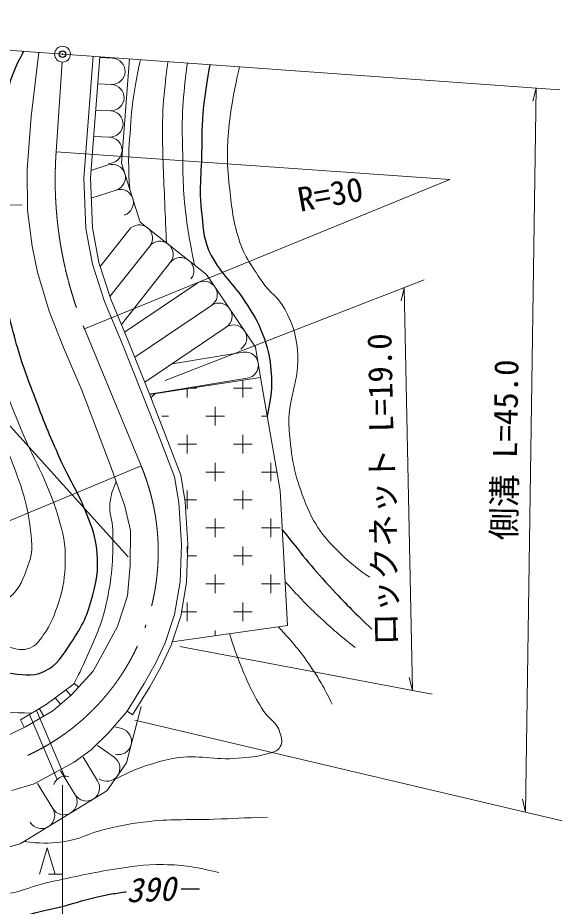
# Model space of a CAD drawing. Units: millimetres, scale not verified. Extents: x 40000 to 680000, y 20000 to 380000.
# Drawn here: x 468669 to 510046, y 259777 to 327231 of the extents above; entities that cross this region are included whole.
import ezdxf
from ezdxf.enums import TextEntityAlignment as Align

# ---------------------------------------------------------------- set-up
doc = ezdxf.new("R2010")
doc.units = ezdxf.units.MM
doc.header["$LTSCALE"] = 1000
doc.header["$PDMODE"] = 32
doc.header["$PDSIZE"] = 500
doc.linetypes.add('DASHED', pattern=[7.5, 6, -1.5])
doc.linetypes.add('LONG_DASHED_DOTTED', pattern=[15.25, 12, -1.5, 0.25, -1.5])
for name, color, linetype, lineweight in [('M-BGD', 7, 'Continuous', 13), ('M-BMK', 2, 'LONG_DASHED_DOTTED', 13), ('M-STR-HTXT', 7, 'Continuous', 13)]:
    doc.layers.add(name, color=color, linetype=linetype, lineweight=lineweight)
doc.layers.add('M-OTRS', color=6, linetype='Continuous')
doc.styles.add('ＭＳ ゴシック', font='')
doc.styles.get('ＭＳ ゴシック').set_extended_font_data('MS Gothic')

msp = doc.modelspace()

# ---------------------------------------------------------------- linework, layer by layer
at = {"layer": 'M-BGD'}
for p, q in [((469691, 319732), (470280, 324600)), ((474407, 324304), (473686, 315065)), ((474400, 324223), (474395, 324223)), ((475865, 324166), (474900, 324204)), ((476555, 316194), (477173, 324105)), ((475787, 322167), (474744, 322208)), ((475709, 320169), (474588, 320213)), ((469389, 315703), (469691, 319732)), ((475632, 318170), (474432, 318217)), ((469422, 312614), (469389, 315703)), ((475549, 316057), (474230, 315636)), ((477984, 311721), (476555, 316194)), ((473686, 315065), (473854, 311238)), ((476158, 314152), (474253, 313543)), ((469758, 309895), (469422, 312614)), ((483017, 307745), (477984, 311721)), ((473854, 311238), (474357, 308519)), ((477125, 311125), (474935, 308354)), ((470161, 307914), (469758, 309895)), ((478694, 309886), (475672, 306061)), ((474357, 308519), (475264, 305699)), ((480263, 308646), (476546, 303941)), ((471067, 304960), (470161, 307914)), ((486744, 302215), (483017, 307745)), ((482274, 307056), (476791, 303360)), ((475264, 305699), (476606, 302509)), ((472141, 302207), (471067, 304960)), ((483392, 305398), (477560, 301466)), ((484510, 303740), (478318, 299565)), ((473551, 298951), (472141, 302207)), ((476606, 302509), (478184, 298548)), ((487117, 299916), (486744, 302215)), ((485792, 301838), (480391, 300962)), ((486112, 299864), (478678, 298659)), ((487117, 299916), (478691, 298626)), ((485783, 299712), (485783, 298400)), ((488608, 291343), (487117, 299916)), ((475767, 293076), (473551, 298951)), ((481540, 299062), (481540, 298400)), ((481831, 299107), (482247, 299107)), ((485076, 299107), (486490, 299107)), ((478184, 298548), (479460, 295292)), ((478791, 298370), (479103, 298717)), ((483662, 297692), (483662, 296278)), ((479617, 296985), (480126, 296985)), ((482954, 296985), (484369, 296985)), ((487197, 296985), (487627, 296985)), ((481540, 295571), (481540, 294157)), ((485783, 295571), (485783, 294157)), ((479460, 295292), (480568, 292371)), ((480833, 294864), (482247, 294864)), ((485076, 294864), (486490, 294864)), ((483662, 293450), (483662, 292036)), ((487904, 293450), (487904, 292036)), ((476808, 290155), (475767, 293076)), ((480568, 292371), (480904, 290424)), ((482954, 292743), (484369, 292743)), ((487197, 292743), (488365, 292743)), ((481540, 291328), (481540, 289914)), ((485783, 291328), (485783, 289914)), ((489167, 281092), (488608, 291343)), ((477244, 288309), (476808, 290155)), ((480904, 290424), (481105, 287234)), ((481377, 290621), (482247, 290621)), ((485076, 290621), (486490, 290621)), ((483662, 289207), (483662, 287793)), ((487904, 289207), (487904, 287793)), ((477211, 285656), (477244, 288309)), ((482954, 288500), (484369, 288500)), ((487197, 288500), (488611, 288500)), ((481105, 287234), (481004, 284414)), ((481540, 287086), (481540, 286643)), ((485783, 287086), (485783, 285672)), ((481545, 286379), (482247, 286379)), ((485076, 286379), (486490, 286379)), ((477009, 283340), (477211, 285656)), ((483662, 284965), (483662, 283550)), ((487904, 284965), (487904, 283550)), ((481004, 284414), (480568, 281930)), ((482954, 284257), (484369, 284257)), ((487197, 284257), (488611, 284257)), ((476237, 281024), (477009, 283340)), ((481540, 282843), (481540, 281429)), ((485783, 282843), (485783, 281429)), ((481112, 282136), (482247, 282136)), ((485076, 282136), (486490, 282136)), ((480568, 281930), (479863, 279781)), ((475431, 279513), (476237, 281024)), ((480415, 279859), (489167, 281092)), ((483662, 280722), (483662, 280316)), ((474391, 277633), (475431, 279513)), ((479863, 279781), (479124, 278204)), ((480421, 279880), (480440, 279863)), ((479124, 278204), (478285, 276693)), ((472746, 275820), (474391, 277633)), ((470832, 275081), (472981, 276693)), ((473286, 276416), (472981, 276693)), ((478285, 276693), (476976, 274578)), ((472699, 275780), (472333, 276207)), ((471336, 274611), (472746, 275820)), ((471916, 275109), (471506, 275587)), ((468885, 273940), (470832, 275081)), ((469254, 273403), (471336, 274611)), ((470640, 274207), (470310, 274775)), ((476976, 274578), (475599, 272966)), ((476928, 270654), (478046, 274941)), ((477401, 274315), (476976, 274578)), ((469169, 273361), (468885, 273940)), ((467341, 272463), (469254, 273403)), ((476574, 273258), (476078, 273388)), ((475599, 272966), (474256, 271657)), ((476006, 271083), (474731, 271983)), ((474256, 271657), (472947, 270717)), ((472947, 270717), (471470, 269911)), ((474739, 269287), (473634, 271088)), ((475437, 268542), (476928, 270654)), ((471470, 269911), (469926, 269072)), ((473034, 268241), (471927, 270047)), ((469926, 269072), (468214, 268568)), ((468851, 264504), (475437, 268542)), ((471329, 267196), (470167, 269090)), ((464383, 263323), (468851, 264504)), ((470316, 262211), (470916, 264211)), ((470916, 264211), (471516, 262211)), ((472016, 262211), (471016, 262211))]:
    msp.add_line(p, q, dxfattribs=at)
at = {"layer": 'M-BGD', "linetype": 'DASHED'}
for p, q in [((472219, 269658), (470095, 274649)), ((471658, 269397), (469557, 274334))]:
    msp.add_line(p, q, dxfattribs=at)
at = {"layer": 'M-BGD'}
msp.add_lwpolyline([(477401, 274315), (478716, 276440), (479570, 277976), (480329, 279597), (481054, 281808), (481503, 284362), (481606, 287241), (481401, 290482), (481052, 292503), (479927, 295471), (478649, 298732), (477069, 302699), (475733, 305873), (474843, 308641), (474352, 311295), (474186, 315070), (474905, 324268)], dxfattribs=at)
for centre, radius, start, end in [((475826, 323167), 1000, 267.76757, 87.76757), ((475748, 321168), 1000, 267.76757, 87.76757), ((475670, 319170), 1000, 267.76757, 87.76757), ((475593, 317171), 1000, 267.76757, 87.76757), ((475853, 315105), 1000, 287.71579, 107.71579), ((476462, 313199), 1000, 287.71579, 107.71579), ((477909, 310505), 1000, 321.68691, 141.68691), ((479478, 309266), 1000, 321.68691, 141.68691), ((481048, 308026), 1000, 321.68691, 141.68691), ((482833, 306227), 1000, 303.98617, 123.98617), ((483951, 304569), 1000, 303.98617, 123.98617), ((485069, 302911), 1000, 303.98617, 123.98617), ((485952, 300851), 1000, 279.21103, 99.21103), ((476321, 272291), 1000, 255.37913, 75.37913), ((475430, 270266), 1000, 234.78241, 54.78241), ((472313, 268724), 939, 75.9256, 161.6097), ((473886, 268764), 1000, 211.51694, 31.51694), ((472181, 267719), 1000, 211.51694, 31.51694), ((470476, 266673), 1000, 211.51694, 31.51694)]:
    msp.add_arc(centre, radius, start, end, dxfattribs=at)
for points, knots in [([(449571, 291080), (450805, 289969), (451182, 289632), (452106, 288599), (453016, 287582), (453295, 286812), (454263, 285849), (455138, 284978), (455710, 284546), (456798, 283961), (457656, 283500), (458207, 283392), (459117, 283044), (460692, 282442), (461612, 282199), (463162, 281534), (464305, 281044), (464879, 280625), (466021, 280132), (466779, 279804), (467208, 279602), (468016, 279431), (468614, 279304), (469016, 279142), (469580, 279377), (470089, 279589), (470282, 279900), (470605, 280347), (471245, 281234), (471441, 281847), (471791, 282882), (472181, 284034), (472234, 284742), (472277, 285957), (472325, 287300), (472111, 288064), (471738, 289354), (470897, 292256), (469834, 293667), (468717, 296474), (467773, 298845), (467173, 300159), (466506, 302622), (465829, 305123), (465532, 306566), (465319, 309148), (465085, 312006), (465362, 313625), (465589, 316483), (465750, 318512), (465954, 319638), (466182, 321661), (466326, 322934), (466813, 324286), (467011, 324836)], [0, 0, 0, 0, 1, 1, 1, 2, 2, 2, 3, 3, 3, 4, 4, 4, 5, 5, 5, 6, 6, 6, 7, 7, 7, 8, 8, 8, 9, 9, 9, 10, 10, 10, 11, 11, 11, 12, 12, 12, 13, 13, 13, 14, 14, 14, 15, 15, 15, 16, 16, 16, 17, 17, 17, 18, 18, 18, 18]), ([(465124, 324971), (464635, 324157), (463590, 322416), (463324, 320582), (463066, 318807), (463028, 317791), (463054, 315998), (463096, 313143), (463248, 311536), (463701, 308717), (464156, 305887), (464675, 304348), (465481, 301597), (466207, 299123), (466791, 297794), (467585, 295341), (468411, 292786), (469237, 291425), (469580, 288761), (469734, 287569), (469897, 286811), (469472, 285687), (469075, 284636), (468882, 283922), (468016, 283206), (467869, 283084), (467723, 282999), (467575, 282941)], [0, 0, 0, 0, 1, 1, 1, 2, 2, 2, 3, 3, 3, 4, 4, 4, 5, 5, 5, 6, 6, 6, 7, 7, 7, 8, 8, 8, 9, 9, 9, 9]), ([(478002, 324045), (477760, 322968), (477367, 321214), (477267, 319367), (477193, 318004), (477068, 317241), (477099, 315877), (477113, 315241), (477116, 315019), (477176, 314251)], [0, 0, 0, 0, 1, 1, 1, 2, 2, 2, 3, 3, 3, 3]), ([(480081, 323896), (479904, 322555), (479616, 320372), (479664, 318105), (479711, 315854), (479780, 314594), (479874, 312344), (479910, 311482), (479921, 311210), (479970, 310137)], [0, 0, 0, 0, 1, 1, 1, 2, 2, 2, 3, 3, 3, 3]), ([(481557, 323790), (481383, 322442), (481100, 320252), (481178, 317979), (481247, 315958), (481167, 314817), (481388, 312807), (481575, 311102), (481684, 310494), (482094, 308473)], [0, 0, 0, 0, 1, 1, 1, 2, 2, 2, 3, 3, 3, 3]), ([(485523, 323504), (485112, 321704), (484308, 318181), (484710, 314783), (484899, 313180), (484940, 312257), (485383, 310705), (485806, 309221), (486373, 308495), (487233, 307214), (487825, 306333), (488463, 306052), (488957, 305112), (489549, 303985), (489803, 303267), (489924, 302000), (490149, 299633), (489108, 298316), (489293, 295945), (489458, 293835), (489671, 292623), (490429, 290646), (491168, 288719), (491938, 287714), (493456, 286315), (494179, 285649), (494489, 285370), (495433, 284759)], [0, 0, 0, 0, 1, 1, 1, 2, 2, 2, 3, 3, 3, 4, 4, 4, 5, 5, 5, 6, 6, 6, 7, 7, 7, 8, 8, 8, 9, 9, 9, 9]), ([(437867, 295719), (439075, 295003), (439472, 294713), (440402, 293939), (441859, 292725), (442544, 291857), (443584, 290271), (444711, 288554), (444819, 287289), (445957, 285579), (446968, 284061), (447537, 283137), (448977, 282019), (450362, 280945), (451350, 280642), (452969, 279970), (455190, 279048), (456595, 278950), (458793, 277974), (460303, 277304), (460954, 276547), (462461, 275871), (463902, 275224), (464788, 275010), (466344, 274738), (467652, 274510), (468168, 274478), (469730, 274435)], [0, 0, 0, 0, 1, 1, 1, 2, 2, 2, 3, 3, 3, 4, 4, 4, 5, 5, 5, 6, 6, 6, 7, 7, 7, 8, 8, 8, 9, 9, 9, 9]), ([(472930, 276655), (473472, 277690), (473613, 278004), (474003, 278891), (474694, 280465), (475115, 281360), (475459, 283044), (475874, 285074), (475914, 286258), (475890, 288330), (475881, 289135), (475580, 289580), (475675, 290379), (475753, 291039), (475856, 291332), (476145, 292015)], [0, 0, 0, 0, 1, 1, 1, 2, 2, 2, 3, 3, 3, 4, 4, 4, 5, 5, 5, 5]), ([(488986, 284413), (490230, 283066), (490582, 282675), (491690, 281648), (492673, 280737), (493031, 280440), (494297, 279419)], [0, 0, 0, 0, 1, 1, 1, 2, 2, 2, 2]), ([(488468, 280993), (489662, 279678), (490051, 279268), (490891, 278031), (491627, 276948), (491862, 276515), (492573, 275130)], [0, 0, 0, 0, 1, 1, 1, 2, 2, 2, 2]), ([(484758, 280471), (485111, 279348), (485230, 279021), (485593, 278115), (486123, 276793), (486462, 276060), (487191, 274835), (487671, 274028), (488348, 273800), (488620, 272901), (488735, 272524), (488816, 272234), (488620, 271892), (488398, 271503), (488042, 271471), (487611, 271345), (486782, 271103), (486286, 271078), (485425, 271009), (483542, 270859), (482453, 271310), (480589, 271009), (479853, 270890), (479451, 270764), (478739, 270546), (477657, 270215), (477284, 270010), (476066, 269433)], [0, 0, 0, 0, 1, 1, 1, 2, 2, 2, 3, 3, 3, 4, 4, 4, 5, 5, 5, 6, 6, 6, 7, 7, 7, 8, 8, 8, 9, 9, 9, 9]), ([(469136, 264679), (470433, 264549), (470922, 264522), (472053, 264659), (473379, 264820), (474035, 265310), (475332, 265626), (476629, 265942), (477370, 266071), (478697, 266215), (480592, 266420), (481669, 266310), (483574, 266383), (485168, 266444), (485669, 266465), (487653, 266551)], [0, 0, 0, 0, 1, 1, 1, 2, 2, 2, 3, 3, 3, 4, 4, 4, 5, 5, 5, 5]), ([(464381, 261379), (465385, 260964), (465853, 260859), (466838, 260749), (468554, 260556), (469477, 261292), (471169, 261632), (472992, 261997), (473999, 262282), (475837, 262557), (477355, 262784), (478213, 262956), (479748, 262935), (481406, 262913), (482068, 262756), (483953, 262346)], [0, 0, 0, 0, 1, 1, 1, 2, 2, 2, 3, 3, 3, 4, 4, 4, 5, 5, 5, 5])]:
    msp.add_open_spline(points, degree=3, knots=knots, dxfattribs=at)
at = {"layer": 'M-BGD', "lineweight": 25}
for points, knots in [([(455552, 280798), (455901, 280697), (456273, 280590), (456690, 280455), (458251, 279952), (459149, 279741), (460735, 279323), (461995, 278990), (462708, 278835), (463971, 278514), (465511, 278122), (466326, 277639), (467908, 277489), (468979, 277387), (469683, 277145), (470659, 277597), (471714, 278085), (472059, 278790), (472708, 279754), (473588, 281060), (473994, 281895), (474380, 283422), (474732, 284814), (474838, 285665), (474650, 287089), (474502, 288205), (474204, 288794), (473787, 289840), (473163, 291406), (472586, 292183), (471899, 293723), (471064, 295595), (470628, 296659), (469904, 298577), (469299, 300179), (468953, 301079), (468501, 302730), (468001, 304559), (467708, 305594), (467477, 307476), (467160, 310050), (467159, 311517), (467207, 314110), (467257, 316816), (467507, 318323), (467800, 321014), (467966, 322528), (468866, 324209), (469120, 324684)], [0, 0, 0, 0, 1, 1, 1, 2, 2, 2, 3, 3, 3, 4, 4, 4, 5, 5, 5, 6, 6, 6, 7, 7, 7, 8, 8, 8, 9, 9, 9, 10, 10, 10, 11, 11, 11, 12, 12, 12, 13, 13, 13, 14, 14, 14, 15, 15, 15, 16, 16, 16, 16]), ([(483264, 323667), (483022, 322313), (482628, 320111), (482649, 317811), (482669, 315643), (482384, 314412), (482649, 312260), (482800, 311039), (482788, 310279), (483364, 309191), (484155, 307695), (485013, 307123), (485929, 305700), (486526, 304774), (486878, 304248), (487275, 303220), (487675, 302182), (487799, 301551), (487906, 300444), (488036, 299095), (487898, 298507), (487627, 296984)], [0, 0, 0, 0, 1, 1, 1, 2, 2, 2, 3, 3, 3, 4, 4, 4, 5, 5, 5, 6, 6, 6, 7, 7, 7, 7]), ([(488771, 288361), (490535, 286143), (491024, 285498), (492615, 283792), (493770, 282555), (494243, 282078), (495579, 280809)], [0, 0, 0, 0, 1, 1, 1, 2, 2, 2, 2]), ([(464379, 259277), (465199, 258928), (465577, 258853), (466376, 258730), (468054, 258471), (468998, 259119), (470665, 259445), (472690, 259841), (473760, 260365), (475795, 260706), (476200, 260774), (476566, 260831), (476908, 260877)], [0, 0, 0, 0, 1, 1, 1, 2, 2, 2, 3, 3, 3, 4, 4, 4, 4])]:
    msp.add_open_spline(points, degree=3, knots=knots, dxfattribs=at)
msp.add_open_spline([(481082, 261089), (481502, 261088), (481962, 261086), (482481, 261085)], degree=3, dxfattribs=at)
at = {"layer": 'M-BGD'}
msp.add_point((472074, 324471), dxfattribs=at)
at = {"layer": 'M-BMK'}
for p, q in [((471588, 317064), (472035, 323873)), ((478042, 293213), (473739, 303602))]:
    msp.add_line(p, q, dxfattribs=at)
at = {"layer": 'M-BMK', "linetype": 'Continuous'}
msp.add_circle((472074, 324471), 600, dxfattribs=at)
at = {"layer": 'M-BMK'}
for centre, radius, start, end in [((501513, 314943), 30000, 175.94651, 202.21364), ((462344, 286689), 17000, 243.21412, 22.56682)]:
    msp.add_arc(centre, radius, start, end, dxfattribs=at)
at = {"layer": 'M-OTRS'}
msp.add_point((472074, 324471), dxfattribs=at)
at = {"layer": 'M-STR-HTXT'}
for p, q in [((433698, 327231), (509861, 321754)), ((507263, 266907), (508067, 321883)), ((508067, 321883), (507802, 320887)), ((471588, 317064), (501513, 314943)), ((473739, 303602), (501513, 314943)), ((469013, 313024), (433198, 312815)), ((477053, 286293), (454604, 311145)), ((479880, 299683), (499561, 307332)), ((498034, 306739), (497805, 305734)), ((498678, 276157), (498034, 306739)), ((478042, 293213), (462344, 286689)), ((480997, 279487), (500162, 275877)), ((498678, 276157), (498407, 277151)), ((477559, 273901), (510046, 266252)), ((472061, 268970), (472061, 239991)), ((507263, 266907), (507027, 267911))]:
    msp.add_line(p, q, dxfattribs=at)

# ---------------------------------------------------------------- texts
at = {"layer": 'M-BGD', "style": 'ＭＳ ゴシック', "oblique": 15}
msp.add_text('390', height=1833, rotation=2.401, dxfattribs=at).set_placement((478777, 261054), align=Align.MIDDLE_CENTER)
at = {"layer": 'M-STR-HTXT', "style": 'ＭＳ ゴシック'}
msp.add_text('R=30', height=1833, rotation=9.943, dxfattribs=at).set_placement((490214, 311962), align=Align.BOTTOM_LEFT)
for s, rotation, p in [('ロックネット L=19.0', 91.205, (497856, 291438)), ('側溝 L=45.0', 89.162, (507165, 294402))]:
    msp.add_text(s, height=1833, rotation=rotation, dxfattribs=at).set_placement(p, align=Align.BOTTOM_CENTER)

doc.saveas('drawing.dxf')
